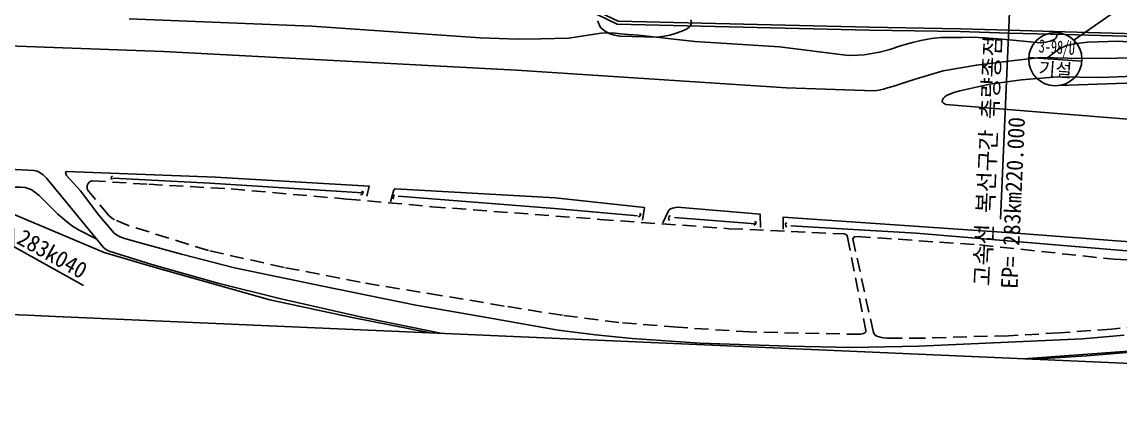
# Model space of a CAD drawing. Header units: millimetres. Extents: x 5094 to 5890, y 1103 to 1809.
# Drawn here: x 5518.1 to 5716.6, y 1406.8 to 1475.3 of the extents above; entities that cross this region are included whole.
import ezdxf
from ezdxf.enums import TextEntityAlignment as Align
from ezdxf.xclip import XClip

# ---------------------------------------------------------------- set-up
doc = ezdxf.new("R2010")
doc.units = ezdxf.units.MM
doc.header["$LTSCALE"] = 10
doc.header["$MEASUREMENT"] = 0
doc.header["$XCLIPFRAME"] = 2
doc.linetypes.add('HIDDEN', pattern=[0.375, 0.25, -0.125])
doc.layers.add('TX-PAPR', color=2, linetype='Continuous', plot=False)
doc.layers.add('TZ-BASE', color=253, linetype='Continuous')
doc.styles.get("Standard").update_dxf_attribs({"font": 'GulimChe.ttf'})
doc.styles.add('SYMBTEXT', font='GulimChe.ttf')

# ---------------------------------------------------------------- blocks, each defined once
blk = doc.blocks.new('JD-FJFJFS')
at = {"layer": 'TZ-BASE', "linetype": 'HIDDEN', "ltscale": 20}
blk.add_line((519.06, 7.86), (516.3, -55.27), dxfattribs=at)
at = {"layer": 'TZ-BASE', "flags": 128}
for points, elevation in [([(460.95, -6.06), (461.04, -6.57), (460.96, -6.98), (460.66, -7.37), (460.17, -7.72), (459.31, -8.09), (458.11, -8.5), (457.13, -8.8), (456.09, -9.03), (454.91, -9.2), (452.58, -9.14), (448.11, -9.02), (447.12, -8.83), (446.3, -8.61), (445.44, -8.12), (444.69, -7.48), (444.4, -7.05), (444.26, -6.58), (444.09, -6.25)], 47), ([(407.28, -38.44), (407.15, -38.34), (407.24, -37.74), (407.41, -37.7)], 50.84), ([(451.66, -41.05), (451.88, -41.14), (451.68, -41.6), (451.47, -41.63)], 51.45), ([(478.31, -43.47), (478.1, -43.37), (478.07, -42.85), (478.27, -42.76)], 51.77)]:
    blk.add_lwpolyline(points, dxfattribs=dict(at, elevation=elevation))
at = {"layer": 'TZ-BASE', "extrusion": (0.034526, 0.688634, 0.724287), "elevation": 24.95, "flags": 128}
blk.add_lwpolyline([(-357.82, 46.92), (-375.31, 46.92), (-402.96, 47.44)], dxfattribs=at)
at = {"layer": 'TZ-BASE', "extrusion": (0.072646, 0.921545, 0.381415), "elevation": 14.08, "flags": 128}
blk.add_lwpolyline([(-409.75, 49.09), (-438.9, 49.17), (-453.17, 49.44)], dxfattribs=at)
at = {"layer": 'TZ-BASE', "extrusion": (-0.019449, 0.001499, 0.99981), "elevation": 42.22, "flags": 128}
blk.add_lwpolyline([(6.45, 460.72), (6.45, 475.44)], dxfattribs=at)
at = {"layer": 'TZ-BASE'}
for points in [[(561.85, -12.06, 45.2), (562.08, -11.53, 45.11), (561.11, -11.49, 45.23), (558.2, -11.05, 45.59), (542.27, -8.79, 46.9), (539.31, -8.51, 47.37), (528.51, -8.21, 47.96), (518.43, -7.94, 48.27), (509.64, -7.67, 48.27), (493.17, -7.38, 48.03), (447.78, -6.29, 47.14), (442.35, -3.73, 47.6), (438.92, -2.63, 47.69), (436.35, -2.09, 47.78), (434.4, -1.88, 47.78), (431.18, -1.7, 47.69), (389.74, 0.24, 47.33), (360.36, 1.52, 46.94), (331.17, 2.81, 46.76)], [(561.85, -12.06, 45.2), (560.91, -11.96, 45.29), (542.2, -9.31, 46.83), (539.27, -9.02, 47.3), (528.5, -8.73, 47.89), (518.41, -8.46, 48.19), (509.63, -8.19, 48.19), (493.16, -7.9, 47.96), (447.65, -6.81, 47.06), (442.15, -4.21, 47.53), (438.78, -3.13, 47.62), (436.27, -2.61, 47.71), (434.36, -2.4, 47.71), (431.16, -2.22, 47.62), (389.72, -0.28, 47.26), (360.34, 1, 46.87), (331.15, 2.29, 46.69)], [(527.11, -8.69, 47.93), (526.95, -9.29, 47.97), (526.74, -9.54, 47.99), (526.36, -9.75, 48.06), (525.85, -9.92, 48.11), (525.05, -10.12, 48.11), (524.11, -10.23, 48.2), (517.85, -9.61, 48.17), (514.1, -9.3, 48.24), (511.69, -9.18, 48.2), (509.96, -9.22, 48.17), (507.99, -9.23, 48.17), (506.13, -9.27, 48.17), (504.44, -9.42, 48.18), (502.52, -9.76, 48.18), (501.01, -10.15, 48.22), (498.84, -10.78, 48.22), (496.87, -11.4, 48.2), (495.02, -11.91, 48.15), (492.27, -12.36, 48.06), (491.1, -12.45, 47.99), (489.45, -12.5, 47.84), (476.95, -10.95, 47.56), (461.67, -9.99, 47.45), (451.44, -8.82, 46.95), (449.68, -8.71, 46.98), (448.24, -8.59, 47), (447.24, -8.49, 47.02), (445.98, -8.43, 47.07), (444.74, -8.46, 47.16), (438.82, -9.37, 47.68), (433.85, -9.5, 47.93), (429.74, -9.55, 48.08), (422.86, -9.33, 48.18), (392.45, -7.22, 47.63), (359.45, -5.88, 47.34)], [(563.94, -11.12, 44.85), (563.05, -12.08, 45), (562.8, -12.22, 45.02), (562.09, -12.46, 45.02), (561.07, -12.53, 45.17), (549.33, -12.62, 46.35), (536.04, -13.03, 47.87), (529, -12.97, 48.93), (524.14, -12.84, 49.65), (518.89, -13.45, 50.44), (512.54, -14.23, 51.17), (506.51, -15.29, 51.8), (501.47, -16.79, 52.22), (499.61, -17.35, 52.25), (498.51, -17.74, 52.25), (497.59, -18.05, 52.22), (496.5, -18.37, 52.22), (495.73, -18.57, 52.23), (494.91, -18.75, 52.23), (494.09, -18.86, 52.23), (478.22, -18.35, 52.18), (429.43, -15.16, 51.48), (365.62, -11.79, 50.91), (330.89, -10.54, 50.76)], [(525.43, -12.87, 49.46), (526.69, -11.89, 48.92), (527.17, -11.54, 48.76), (527.6, -11.24, 48.6), (529.01, -10.61, 48.2), (530.71, -10.33, 48.2), (532.59, -10.12, 48.13), (534.52, -10.04, 47.99), (538.13, -9.93, 47.86), (541.46, -10.16, 47.33), (544.85, -10.36, 46.97), (552.98, -11.36, 46.14), (562.09, -12.46, 45.02)], [(542.44, -16.2, 47.11), (535.1, -16.45, 47.97), (527.21, -16.33, 49.42), (520.67, -16.92, 50.1), (514.99, -17.69, 51), (509.53, -18.89, 51.52), (508.45, -19.21, 51.72), (508.02, -19.37, 51.77), (507.58, -19.53, 51.88), (507.12, -19.75, 51.95), (506.83, -19.95, 51.95), (506.59, -20.18, 51.97), (506.42, -20.48, 52), (506.37, -20.76, 52.02), (506.43, -20.95, 52.07), (506.58, -21.11, 52.09), (507.03, -21.33, 52.15), (523.41, -22.69, 53.1), (545.94, -24.51, 53.19)], [(598.43, -19.92, 48.9), (586.42, -18.47, 48.29), (574.83, -17.69, 47.84), (567.99, -17.23, 47.55), (557.07, -17.14, 47.84), (546.58, -17.24, 48.47), (527.44, -17.9, 50.75)], [(541.73, -65.77, 51.54), (512.72, -67.91, 50.71), (503.61, -68.41, 50.6), (495.86, -68.84, 50.62), (487.57, -68.53, 50.21), (460.49, -68.08, 49.99), (447.21, -67.45, 49.74), (440.4, -66.34, 49.74), (427.43, -64.59, 49.51), (419.25, -63.41, 49.51), (414.24, -62.34, 49.51), (401.47, -59.77, 49.4), (386.63, -56.43, 49.46), (375.47, -53.66, 48.97), (363.55, -50.23, 48.42), (355.82, -47.82, 48.54), (355.45, -47.66, 48.54), (355.09, -47.45, 48.56), (354.82, -47.2, 48.61), (349.58, -40.8, 49.58), (344.59, -34.74, 50.42), (343.91, -34.05, 50.48), (343.31, -33.66, 50.48), (342.81, -33.4, 50.48), (342.23, -33.25, 50.48), (326.66, -32.44, 50.44)], [(539.25, -63.03, 51.46), (531.69, -63.69, 51.27), (522.33, -64.09, 51.02), (502.15, -65.02, 50.73), (490.02, -65.28, 50.41), (478.64, -65.04, 50.21), (462.54, -64.45, 50.03), (450.34, -63.65, 49.69), (443.7, -62.97, 49.65), (436.95, -62.11, 49.67), (424.09, -59.86, 49.62), (411.26, -57.6, 49.46), (394.11, -54.14, 49.33), (378.46, -50.87, 48.9), (368.88, -48.41, 48.74), (361.85, -46.49, 48.59), (358.43, -45.47, 48.58), (357.72, -45.22, 48.52), (357.13, -44.92, 48.52), (356.7, -44.59, 48.52), (353.95, -41.33, 49.04), (350.64, -36.94, 49.85), (348.14, -34.15, 50.42), (348.06, -34.01, 50.41), (347.99, -33.81, 50.44), (347.95, -33.65, 50.48), (347.97, -33.54, 50.48), (348.12, -33.47, 50.5), (375.05, -34.45, 50.89), (402.81, -36.08, 51.12), (402.4, -37.91, 51.07)], [(325.38, -35.25, 48.72), (337.37, -36.33, 48.74), (338.8, -36.27, 48.72), (339.83, -36.27, 48.72), (340.67, -36.36, 48.7), (341.7, -36.72, 48.65), (342.41, -37.17, 48.63), (343.17, -37.78, 48.63), (344.01, -38.61, 48.63), (346.57, -41.17, 48.54), (347.69, -42.1, 48.5), (349.01, -43.19, 48.43), (350.29, -43.99, 48.42), (353.59, -45.7, 48.84)], [(356.43, -34.79, 50.32), (356.16, -34.77, 50.42), (356.22, -34.39, 50.44), (356.45, -34.32, 50.46)], [(401.43, -36.99, 50.84), (401.75, -37.13, 50.82), (401.54, -37.61, 50.84), (401.24, -37.69, 50.84)], [(406.64, -38.96, 51.07), (407.27, -36.74, 51.18), (407.36, -36.64, 51.21), (407.52, -36.59, 51.21), (436.42, -38.22, 51.79), (452.54, -39.95, 51.72), (452.17, -42.26, 51.7)], [(455.9, -42.75, 51.64), (456.82, -40.68, 51.81), (457.02, -40.41, 51.82), (457.23, -40.22, 51.82), (457.61, -40.06, 51.82), (458.51, -39.89, 51.82), (473.47, -41.17, 52.09), (473.54, -43.59, 51.81)], [(457.14, -42.26, 51.5), (456.91, -42.12, 51.52), (457.01, -41.5, 51.5), (457.23, -41.45, 51.48)], [(472.43, -42.51, 51.66), (472.71, -42.63, 51.63), (472.61, -43, 51.64), (472.31, -43.14, 51.64)], [(477.64, -43.89, 51.82), (477.63, -41.69, 52.15), (519.7, -44.62, 52.45), (541.81, -46.28, 52.81), (555.22, -47.26, 52.92)], [(478.98, -43.27, 51.5), (501.67, -44.57, 51.91), (539.71, -47.76, 52.02), (575.33, -49.75, 52.63)]]:
    blk.add_polyline3d(points, dxfattribs=at)
at = {"layer": 'TZ-BASE', "linetype": 'Continuous'}
blk.add_polyline3d([(137.92, -26.39, 52.05), (162.51, -27.11, 52.02), (202.1, -28.25, 52.47), (237.21, -29.44, 53.06), (263.84, -30.27, 53.08), (317.71, -32.03, 53.72), (336.82, -40.43, 50.33), (336.82, -40.43, 49.36), (354.94, -48.1, 49.56), (363.72, -50.69, 49.45), (384.88, -56.65, 49.78), (399.72, -59.82, 50.44), (420.25, -63.88, 50.49), (440.01, -66.72, 50.51), (446.5, -67.66, 50.53), (453.68, -68.11, 50.74), (464.97, -68.5, 51.12), (500.02, -68.96, 51.68), (507.75, -68.41, 51.75), (532.41, -66.73, 52.04), (546.15, -65.62, 52.76), (576.44, -59.02, 53.35), (603.97, -51.04, 56.58), (643.94, -54.48, 58.42)], dxfattribs=at)
at = {"layer": 'TZ-BASE', "linetype": 'HIDDEN'}
blk.add_polyline3d([(359.46, -43.27, 50), (356.78, -42.16, 49.93), (356.24, -41.8, 49.88), (355.75, -41.42, 49.88), (351.9, -36.78, 50.29), (351.84, -36.54, 50.29), (351.82, -36.27, 50.29), (351.86, -36.01, 50.29), (352.02, -35.65, 50.29), (352.29, -35.35, 50.29), (352.68, -35.13, 50.29), (362.97, -35.77, 50.58), (377.87, -36.61, 50.85), (398.78, -38.43, 51.08), (414.1, -39.81, 51.19), (444.46, -42.1, 51.46), (467.84, -43.79, 51.82), (488.64, -44.73, 51.96), (488.92, -44.81, 51.96), (489.12, -44.98, 51.96), (489.25, -45.3, 51.96), (492.58, -62.21, 51.91), (492.53, -62.41, 51.89), (492.4, -62.59, 51.85), (492.12, -62.75, 51.83), (491.63, -62.87, 51.82), (471.6, -62.45, 51.74), (458.58, -61.59, 51.55), (447.92, -60.75, 51.42), (437.72, -59.44, 51.28), (427.18, -57.76, 51.12), (415.7, -55.84, 50.94), (401.19, -53.47, 50.56), (387.44, -50.78, 50.49), (373.77, -47.74, 50.29)], close=True, dxfattribs=at)
blk.add_polyline3d([(545.95, -60.92, 52.44), (536.94, -61.94, 52.25), (527.56, -62.61, 52.08), (518.31, -63.12, 52.01), (502.86, -63.55, 51.74), (497.12, -63.59, 51.64), (496.71, -63.58, 51.64), (496.33, -63.57, 51.64), (495.79, -63.52, 51.64), (495.39, -63.44, 51.64), (494.96, -63.34, 51.64), (494.55, -63.2, 51.65), (494.27, -63.03, 51.67), (493.92, -62.54, 51.74), (490.28, -45.94, 51.94), (490.23, -45.64, 51.89), (490.3, -45.43, 51.89), (490.46, -45.28, 51.91), (490.93, -45.19, 51.91), (513.11, -46.72, 52.05), (537.37, -49.3, 52.52), (567.31, -50.7, 52.87)], dxfattribs=at)
at = {"layer": 'TZ-BASE'}
for s, p in [('고속선 복선구간 측량종점', (515.02, -54.25)), ('EP= 283km220.000', (519.96, -54.68))]:
    blk.add_text(s, height=3, rotation=87.4966, dxfattribs=at).set_placement(p)
blk = doc.blocks.new('TTTW101-2')
blk.add_line((-6, 0), (6, 0))
blk.add_circle((0, 0), 6)
at = {"style": 'SYMBTEXT'}
for tag, p in [('TTTW_TITLE_1', (0.17, 2.77)), ('TTTW_TITLE_2', (0.17, -2.31))]:
    blk.add_attdef(tag, text='', height=3, dxfattribs=at).set_placement(p, align=Align.MIDDLE_CENTER)
blk = doc.blocks.new('JD-DCGJF7')
at = {"layer": 'TZ-BASE'}
blk.add_line((527.53, 69.31, -0.02), (520.85, 64.69), dxfattribs=at)
at = {"layer": 'TZ-BASE', "flags": 128}
blk.add_lwpolyline([(329.23, 43.13), (329.23, 27.43), (341.89, 20.34)], dxfattribs=at)
at = {"layer": 'TZ-BASE'}
ref = blk.add_blockref('TTTW101-2', (517.51, 61.25), dxfattribs=dict(at, xscale=0.7999999999871489, yscale=0.7999999999871489, zscale=0.7999999999871489, rotation=356.0299714829016))
ref.add_attrib('TTTW_TITLE_1', '3-98/U', dxfattribs={"layer": '0', "height": 2.4, "rotation": 356.03, "style": 'SYMBTEXT', "width": 0.7}).set_placement((517.8, 63.45), align=Align.MIDDLE_CENTER)
ref.add_attrib('TTTW_TITLE_2', '기설', dxfattribs={"layer": '0', "height": 2.4, "rotation": 356.03, "style": 'SYMBTEXT'}).set_placement((517.52, 59.39), align=Align.MIDDLE_CENTER)
blk.add_text('283k040', height=3, rotation=330.7613, dxfattribs=at).set_placement((329.62, 28.09))

msp = doc.modelspace()

# ---------------------------------------------------------------- linework, layer by layer
at = {"layer": 'TX-PAPR', "flags": 128}
msp.add_lwpolyline([(5168.79, 1556.15), (5187.37, 1407.3), (5201.69, 1409.09, -0.041993), (5524.2, 1422.08), (5693.87, 1414.66), (5693.87, 1414.66), (5873.69, 1406.8), (5880.25, 1556.65), (5700.42, 1564.51), (5700.42, 1564.51), (5530.75, 1571.93, 0.041993), (5183.11, 1557.93), (5168.79, 1556.15)], format="xyb", dxfattribs=at)

# ---------------------------------------------------------------- block references
at = {"layer": 'TZ-BASE'}
ref = msp.add_blockref('JD-FJFJFS', (5178.08, 1481.72), dxfattribs=at)
XClip(ref).set_block_clipping_path([(-9.2897454324, 74.4224470829), (9.2897454323, -74.4224470829), (23.6059495803, -72.6354339273), (346.1232500652, -59.6486941024), (515.785324317, -67.0663218898), (515.7857195197, -67.0663391681), (695.6139382592, -74.9284237473), (702.165675345, 74.9284237478), (522.3374600953, 82.7905081745), (522.3370673573, 82.7905253449), (352.674977433, 90.2081538176), (5.0264587284, 76.20946024)])
msp.add_blockref('JD-DCGJF7', (5187.37, 1407.3), dxfattribs=at)

doc.saveas('drawing.dxf')
